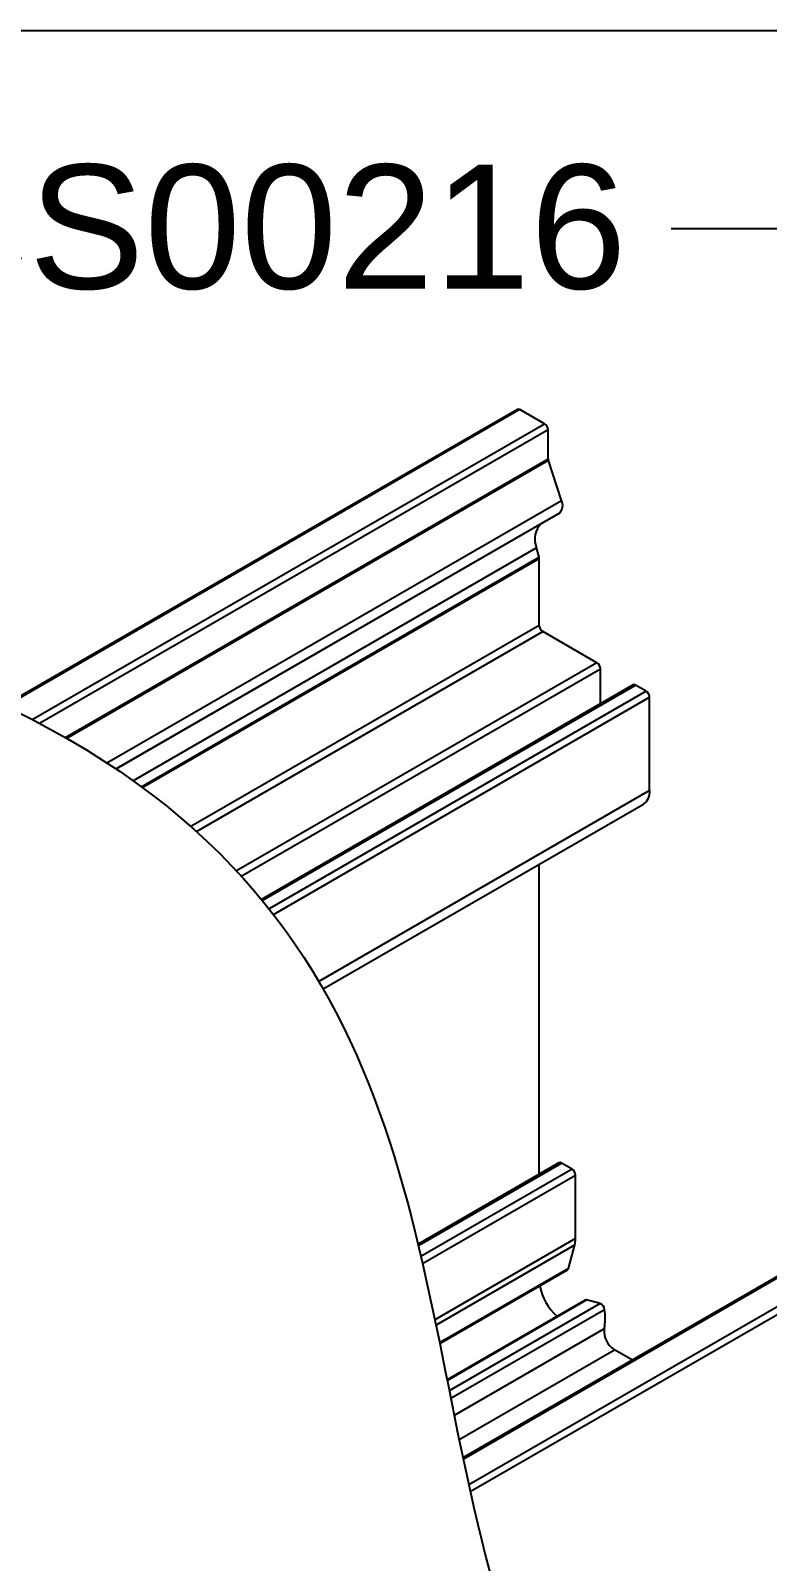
# Model space of a CAD drawing. Extents: x 0 to 7.06, y -4.75 to 0.
# Drawn here: x 2.99 to 4.474, y -3.084 to 0 of the extents above; entities that cross this region are included whole.
import ezdxf
from ezdxf import colors
from ezdxf.entities.mleader import LeaderData, LeaderLine
from ezdxf.math import Vec2, Vec3

# ---------------------------------------------------------------- set-up
doc = ezdxf.new("R2010")
doc.units = 0
doc.header["$LTSCALE"] = 0.5
doc.header["$MEASUREMENT"] = 0
for name, color, linetype in [('Dimension', 10, 'CONTINUOUS'), ('FAB DWG', 221, 'CONTINUOUS'), ('Housing', 150, 'CONTINUOUS')]:
    doc.layers.add(name, color=color, linetype=linetype)
doc.layers.add('Text-Unprinted', color=131, linetype='CONTINUOUS', plot=False)
doc.styles.get("Standard").update_dxf_attribs({"font": 'arial.ttf'})

msp = doc.modelspace()

# ---------------------------------------------------------------- linework, layer by layer
at = {"layer": 'Dimension', "transparency": 16777216}
msp.add_open_spline([(2.2408, -1.14), (3.5667, -1.4052), (3.6992, -2.0681), (3.9644, -3.3939), (4.097, -4.0569), (5.4228, -4.322)], degree=3, knots=[0, 0, 0, 0, 1, 1, 2, 2, 2, 2], dxfattribs=at)
at = {"layer": 'Housing', "transparency": 16777216}
for p, q in [((3.9711, -0.7632), (2.9374, -1.3599)), ((3.9761, -0.7637), (2.9406, -1.3614)), ((4.0256, -0.7922), (3.9761, -0.7637)), ((2.9937, -1.3879), (4.0256, -0.7922)), ((4.0327, -0.8045), (3.0086, -1.3957)), ((4.0327, -0.8625), (4.0327, -0.8045)), ((3.06, -1.424), (4.0327, -0.8625)), ((4.0333, -0.8663), (3.0637, -1.4261)), ((4.0597, -0.9468), (4.0333, -0.8663)), ((3.1441, -1.4753), (4.0597, -0.9468)), ((4.0555, -0.972), (3.1625, -1.4875)), ((4.0202, -0.9924), (4.0555, -0.972)), ((3.1625, -1.4875), (4.0202, -0.9924)), ((4.0095, -1.0419), (3.1967, -1.5112)), ((4.0146, -1.0611), (4.0095, -1.0419)), ((3.2137, -1.5235), (4.0146, -1.0611)), ((4.015, -1.0642), (3.2162, -1.5253)), ((4.015, -1.1985), (4.015, -1.0642)), ((4.015, -1.1985), (3.3132, -1.6036)), ((3.3243, -1.6135), (4.0221, -1.2107)), ((4.1312, -1.2737), (4.0221, -1.2107)), ((4.1312, -1.2737), (3.405, -1.693)), ((3.4148, -1.7037), (4.1383, -1.286)), ((4.1383, -1.3561), (4.1383, -1.286)), ((4.204, -1.3181), (3.4552, -1.7504)), ((3.4571, -1.7527), (4.209, -1.3186)), ((4.2302, -1.3309), (4.209, -1.3186)), ((4.2302, -1.3309), (3.4706, -1.7694)), ((3.4794, -1.7807), (4.2373, -1.3431)), ((4.2373, -1.5309), (4.2373, -1.3431)), ((4.2373, -1.5309), (3.5708, -1.9157)), ((3.5796, -1.9309), (4.2249, -1.5584)), ((4.015, -2.3041), (4.015, -1.6796)), ((5.746, -1.7878), (3.8613, -2.8758)), ((5.751, -1.7883), (3.8619, -2.8788)), ((3.8728, -2.9296), (5.8004, -1.8168)), ((5.8075, -1.8291), (3.876, -2.9441)), ((4.0546, -2.2812), (3.7708, -2.4451)), ((3.7715, -2.448), (4.0596, -2.2817)), ((4.0809, -2.2939), (4.0596, -2.2817)), ((4.0809, -2.2939), (3.7766, -2.4696)), ((3.78, -2.484), (4.0879, -2.3062)), ((4.0879, -2.4339), (4.0879, -2.3062)), ((4.0879, -2.4339), (3.8047, -2.5974)), ((3.8069, -2.608), (4.0864, -2.4467)), ((4.0737, -2.494), (4.0864, -2.4467)), ((4.0737, -2.494), (3.8143, -2.6438)), ((3.8146, -2.6452), (4.0718, -2.4966)), ((4.1072, -2.5578), (3.8293, -2.7183)), ((3.8296, -2.7196), (4.1103, -2.5575)), ((4.1378, -2.5649), (4.1103, -2.5575)), ((4.1378, -2.5649), (3.8337, -2.7405)), ((3.8367, -2.7554), (4.1466, -2.5765)), ((4.1458, -2.6158), (3.8437, -2.7902)), ((3.8535, -2.8384), (4.1665, -2.6577)), ((4.2027, -2.6786), (4.1665, -2.6577))]:
    msp.add_line(p, q, dxfattribs=at)
for centre, radius, start, end in [((3.9732, -0.7678), 0.00503, 54.3824, 114.3071), ((4.0173, -0.8052), 0.0154, 2.6055, 57.3945), ((4.0451, -0.8623), 0.0125, 180.8303, 198.7806), ((4.041, -0.9566), 0.0211, 313.2543, 27.733), ((4.0487, -1.0245), 0.043, 131.7023, 203.9301), ((4.0031, -1.0643), 0.0119, 0.5722, 15.4036), ((4.0304, -1.1978), 0.0154, 182.6055, 237.3945), ((4.123, -1.2867), 0.0154, 2.6055, 57.3945), ((4.2061, -1.3227), 0.00503, 54.3824, 114.3071), ((4.2219, -1.3438), 0.0154, 2.6055, 57.3945), ((4.2079, -1.5342), 0.0296, 305.0133, 6.2988), ((4.0567, -2.2858), 0.00503, 54.3824, 114.3071), ((4.0726, -2.3069), 0.0154, 2.6055, 57.3945), ((4.0382, -2.4343), 0.0497, 345.5736, 0.5105), ((4.0697, -2.4932), 0.0041, 302.0799, 347.7116), ((4.1171, -2.5113), 0.1028, 189.8896, 230.0992), ((4.1091, -2.5615), 0.0041, 72.2948, 117.9171), ((4.1322, -2.5783), 0.0145, 7.2116, 67.3579), ((4.0358, -2.5938), 0.1122, 348.6625, 8.894), ((4.1895, -2.6203), 0.044, 174.2332, 238.3821)]:
    msp.add_arc(centre, radius, start, end, dxfattribs=at)
at = {"layer": 'Text-Unprinted', "ltscale": 0.5, "transparency": 16777216}
msp.add_lwpolyline([(0, 0), (7.0587, 0), (7.0587, -4.7533), (0, -4.7533)], close=True, dxfattribs=at)

# ---------------------------------------------------------------- leaders
at = {"layer": 'FAB DWG', "transparency": 16777216}
ml = msp.add_multileader_mtext('Standard', dxfattribs=at)
ml.set_content('CS00216', color=256)
ml.set_leader_properties()
ml.build(insert=Vec2(0, 0))
ml.multileader.update_dxf_attribs({"text_right_attachment_type": 2, "dogleg_length": 0.36, "arrow_head_size": 0.25})
ctx = ml.context
ctx.base_point, ctx.char_height, ctx.arrow_head_size, ctx.landing_gap_size, ctx.plane_origin = Vec3(2.6778, -0.3972), 0.25, 0.25, 0.09, Vec3(4.6413, -2.8544)
ctx.right_attachment, ctx.text_align_type = 2, 2
notes = []
notes.append((ctx, [(0, (1, 1, 0), (4.6407, -0.3993), (-1, 0), 0.36, [(0, [(5.2461, -1.0223)], 0, [])])]))
ctx.mtext.insert, ctx.mtext.alignment, ctx.mtext.flow_direction = Vec3(4.1907, -0.27), 3, 5
for ctx, leaders in notes:
    for number, flags, end, landing, length, lines in leaders:
        leader = LeaderData()
        leader.index, (leader.has_last_leader_line, leader.has_dogleg_vector, leader.attachment_direction) = number, flags
        leader.last_leader_point, leader.dogleg_vector, leader.dogleg_length = Vec3(end), Vec3(landing), length
        for number, points, colour, breaks in lines:
            line = LeaderLine()
            line.index, line.vertices, line.color, line.breaks = number, Vec3.list(points), colors.encode_raw_color(colour), breaks
            leader.lines.append(line)
        ctx.leaders.append(leader)

doc.saveas('drawing.dxf')
